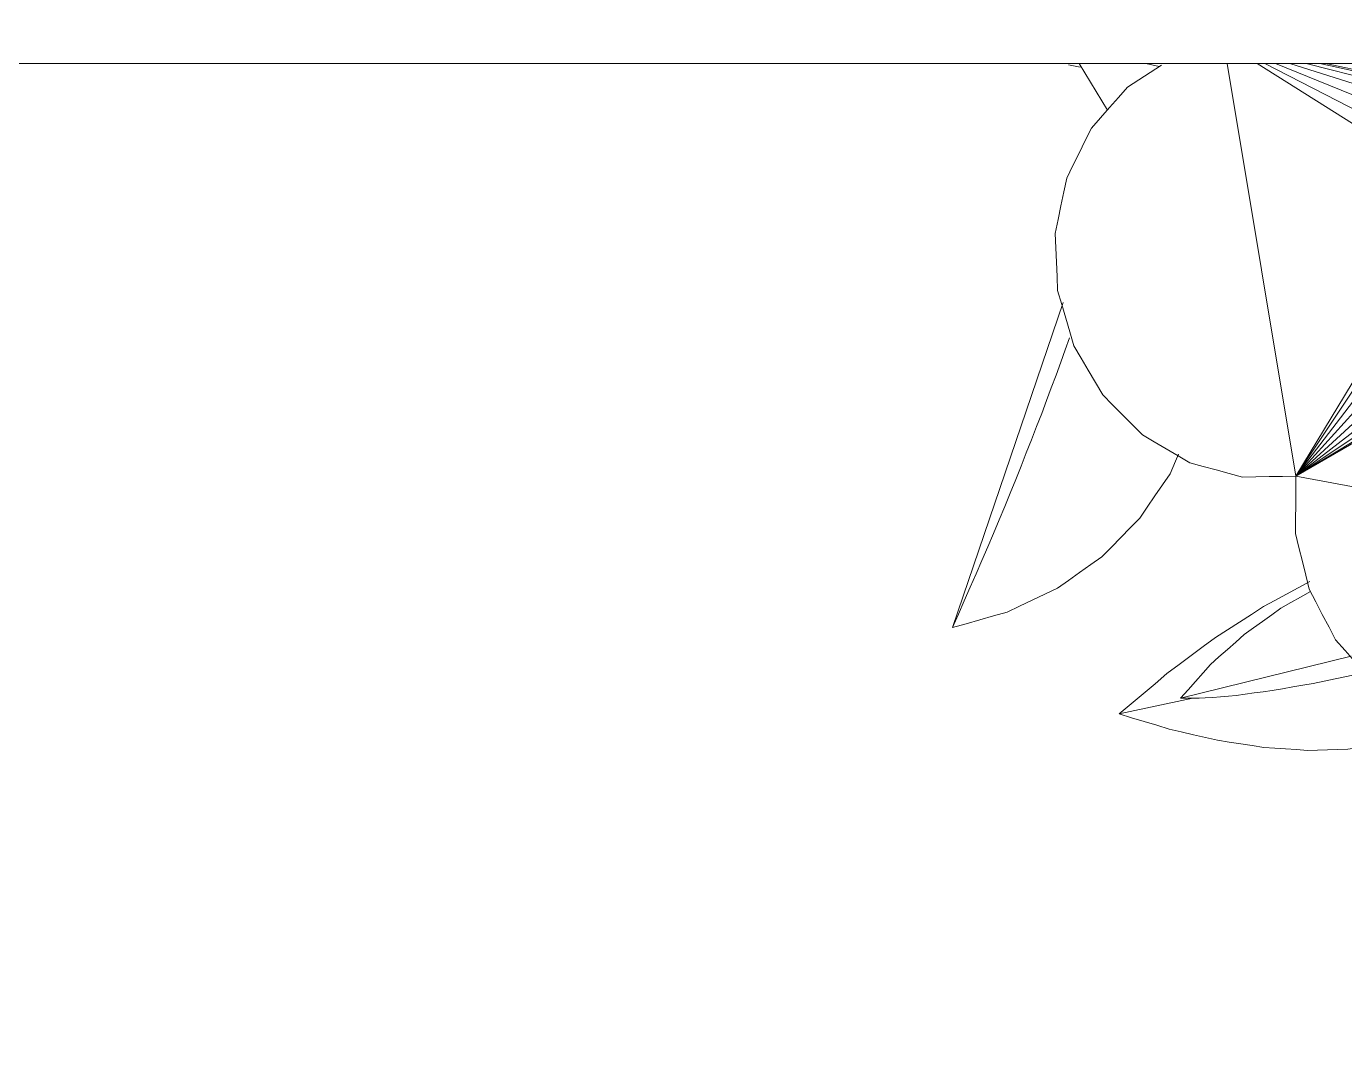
# Model space of a CAD drawing. Header units: metres. Extents: x -18.34 to -13.25, y -25.49 to -16.26.
# Drawn here: x -17.9645 to -17.8528, y -17.0951 to -17.0081 of the extents above; entities that cross this region are included whole.
import ezdxf

# ---------------------------------------------------------------- set-up
doc = ezdxf.new("R2010")
doc.units = ezdxf.units.M
for name, color, linetype, lineweight in [('Importações nas famílias', 7, 'Continuous', 5), ('Quadro estrutural', 7, 'Continuous', 5), ('Vegetação', 7, 'Continuous', 5)]:
    doc.layers.add(name, color=color, linetype=linetype, lineweight=lineweight)

# ---------------------------------------------------------------- blocks, each defined once
blk = doc.blocks.new('Planta_pergolado_12200 - plantas pergolado_skp_Component_12-V4-Pavimento 02 - Executivo')
at = {"layer": 'Importações nas famílias', "color": 9, "flags": 128}
for points in [[(0.155129, 0.017138), (0.155003, 0.016667), (0.154782, 0.015838)], [(0.154782, 0.015838), (0.154714, 0.014989), (0.154645, 0.01414), (0.154577, 0.013291), (0.154508, 0.012442)], [(0.154508, 0.012442), (0.154594, 0.011593), (0.154679, 0.010744), (0.154764, 0.009894), (0.15485, 0.009045)], [(0.15485, 0.009045), (0.155087, 0.008215), (0.155324, 0.007385), (0.155561, 0.006555), (0.155798, 0.005725)], [(0.155798, 0.005725), (0.156182, 0.004934), (0.156565, 0.004143), (0.156949, 0.003352), (0.157332, 0.002561)], [(0.157332, 0.002561), (0.157853, 0.001827), (0.158374, 0.001094)]]:
    blk.add_lwpolyline(points, dxfattribs=at)
blk = doc.blocks.new('Planta_pergolado_12200 - plantas pergolado_skp_Component_12-V5-Pavimento 02 - Executivo')
at = {"layer": 'Importações nas famílias', "color": 9}
blk.add_line((0.175315, 0.032316), (0.175976, 0.031962), dxfattribs=at)
blk = doc.blocks.new('Planta_pergolado_12200 - plantas pergolado_skp_Component_16-V6-Pavimento 02 - Executivo')
for name in ['Planta_pergolado_12200 - plantas pergolado_skp_Component_12-V5-Pavimento 02 - Executivo', 'Planta_pergolado_12200 - plantas pergolado_skp_Component_12-V4-Pavimento 02 - Executivo']:
    blk.add_blockref(name, (0, 0))
blk = doc.blocks.new('Planta_pergolado_12200 - plantas pergolado_skp_-3067411-Pavimento 02 - Executivo')
blk.add_blockref('Planta_pergolado_12200 - plantas pergolado_skp_Component_16-V6-Pavimento 02 - Executivo', (0, 0))
blk = doc.blocks.new('Planta_pergolado_12200 - plantas pergolado_skp_-3067423-Pavimento 02 - Executivo')
at = {"xscale": 1.254472261797389, "yscale": 1.254472261797389, "zscale": 1.254472261797389, "rotation": 44.99999999999149}
blk.add_blockref('Planta_pergolado_12200 - plantas pergolado_skp_-3067411-Pavimento 02 - Executivo', (0.10194, -0.10235), dxfattribs=at)
blk = doc.blocks.new('Planta_pergolado_12200 - plantas pergolado_skp_Component_12-V108-Pavimento 02 - Executivo')
at = {"layer": 'Importações nas famílias', "color": 9}
blk.add_line((0.159415, -0.000373), (0.166844, 0.020038), dxfattribs=at)
at = {"layer": 'Importações nas famílias', "color": 9, "flags": 128}
for points in [[(0.164582, 0.016998), (0.164856, 0.017774), (0.16513, 0.01855)], [(0.155129, 0.017138), (0.155003, 0.016667), (0.154782, 0.015838)], [(0.163492, 0.013721), (0.163765, 0.01454), (0.164037, 0.01536), (0.16431, 0.016179), (0.164582, 0.016998)], [(0.154782, 0.015838), (0.154714, 0.014989), (0.154645, 0.01414), (0.154577, 0.013291), (0.154508, 0.012442)], [(0.162418, 0.010307), (0.162687, 0.011161), (0.162955, 0.012014), (0.163223, 0.012868), (0.163492, 0.013721)], [(0.154508, 0.012442), (0.154594, 0.011593), (0.154679, 0.010744), (0.154764, 0.009894), (0.15485, 0.009045)], [(0.161373, 0.006794), (0.161634, 0.007672), (0.161896, 0.008551), (0.162157, 0.009429), (0.162418, 0.010307)], [(0.15485, 0.009045), (0.155087, 0.008215), (0.155324, 0.007385), (0.155561, 0.006555), (0.155798, 0.005725)], [(0.160369, 0.003221), (0.16062, 0.004114), (0.160871, 0.005007), (0.161122, 0.005901), (0.161373, 0.006794)], [(0.155798, 0.005725), (0.156182, 0.004934), (0.156565, 0.004143), (0.156949, 0.003352), (0.157332, 0.002561)], [(0.157332, 0.002561), (0.157853, 0.001827), (0.158374, 0.001094), (0.158895, 0.00036), (0.159415, -0.000373)], [(0.159415, -0.000373), (0.159654, 0.000525), (0.159892, 0.001424), (0.16013, 0.002322), (0.160369, 0.003221)]]:
    blk.add_lwpolyline(points, dxfattribs=at)
blk = doc.blocks.new('Planta_pergolado_12200 - plantas pergolado_skp_Component_16-V109-Pavimento 02 - Executivo')
for name in ['Planta_pergolado_12200 - plantas pergolado_skp_Component_12-V5-Pavimento 02 - Executivo', 'Planta_pergolado_12200 - plantas pergolado_skp_Component_12-V108-Pavimento 02 - Executivo']:
    blk.add_blockref(name, (0, 0))
blk = doc.blocks.new('Planta_pergolado_12200 - plantas pergolado_skp_-V110-Pavimento 02 - Executivo')
blk.add_blockref('Planta_pergolado_12200 - plantas pergolado_skp_Component_16-V109-Pavimento 02 - Executivo', (0, 0))
blk = doc.blocks.new('Planta_pergolado_12200 - plantas pergolado_skp_-3067429-Pavimento 02 - Executivo')
at = {"xscale": 1.254472261797389, "yscale": 1.254472261797389, "zscale": 1.254472261797389, "rotation": 44.99999999999149}
blk.add_blockref('Planta_pergolado_12200 - plantas pergolado_skp_-V110-Pavimento 02 - Executivo', (0.10194, -0.10235), dxfattribs=at)
blk = doc.blocks.new('Planta_pergolado_12200 - plantas pergolado_skp_-3067432-Pavimento 02 - Executivo')
at = {"rotation": 89.9999999999999}
for name in ['Planta_pergolado_12200 - plantas pergolado_skp_-3067429-Pavimento 02 - Executivo', 'Planta_pergolado_12200 - plantas pergolado_skp_-3067423-Pavimento 02 - Executivo']:
    blk.add_blockref(name, (0.52797, 0.01573), dxfattribs=at)
blk = doc.blocks.new('Planta_pergolado_12200 - plantas pergolado_skp_Component_12-V408-Pavimento 02 - Executivo')
at = {"layer": 'Importações nas famílias', "color": 9}
for p, q in [((0.156565, 0.004143), (0.156949, 0.003352)), ((0.159578, 0.000073), (0.16076, 0.003321))]:
    blk.add_line(p, q, dxfattribs=at)
blk = doc.blocks.new('Planta_pergolado_12200 - plantas pergolado_skp_Component_12-V410-Pavimento 02 - Executivo')
at = {"layer": 'Importações nas famílias', "color": 9}
blk.add_line((0.19005, 0.027809), (0.186351, 0.030818), dxfattribs=at)
at = {"layer": 'Importações nas famílias', "color": 9, "flags": 128}
for points in [[(0.179223, 0.043324), (0.178775, 0.043541), (0.178326, 0.043758), (0.177877, 0.043975)], [(0.180993, 0.042083), (0.180551, 0.042393), (0.180108, 0.042704), (0.179666, 0.043014), (0.179223, 0.043324)], [(0.182719, 0.04048), (0.182288, 0.040881), (0.181856, 0.041281), (0.181425, 0.041682), (0.180993, 0.042083)], [(0.184383, 0.038535), (0.183967, 0.039021), (0.183551, 0.039507), (0.183135, 0.039994), (0.182719, 0.04048)], [(0.185964, 0.036268), (0.185569, 0.036835), (0.185173, 0.037401), (0.184778, 0.037968), (0.184383, 0.038535)], [(0.187447, 0.033705), (0.187076, 0.034346), (0.186706, 0.034987), (0.186335, 0.035627), (0.185964, 0.036268)], [(0.188814, 0.030875), (0.188472, 0.031583), (0.18813, 0.03229), (0.187789, 0.032998), (0.187447, 0.033705)], [(0.175976, 0.031962), (0.176743, 0.031639), (0.177511, 0.031315), (0.178278, 0.030992), (0.179045, 0.030668)], [(0.19005, 0.027809), (0.189741, 0.028575), (0.189432, 0.029342), (0.189123, 0.030109), (0.188814, 0.030875)], [(0.179045, 0.030668), (0.179901, 0.030383), (0.180757, 0.030098), (0.181613, 0.029813), (0.182469, 0.029527)], [(0.182469, 0.029527), (0.183393, 0.029287), (0.184317, 0.029047), (0.185242, 0.028807), (0.186166, 0.028567)], [(0.186166, 0.028567), (0.187137, 0.028377), (0.188108, 0.028188), (0.189079, 0.027998), (0.19005, 0.027809)]]:
    blk.add_lwpolyline(points, dxfattribs=at)
blk = doc.blocks.new('Planta_pergolado_12200 - plantas pergolado_skp_Component_17-V412-Pavimento 02 - Executivo')
at = {"layer": 'Importações nas famílias', "color": 9}
for p, q in [((0.168018, 0.092343), (0.167488, 0.095817)), ((0.167458, 0.092194), (0.167213, 0.094856)), ((0.166906, 0.092589), (0.166885, 0.093159)), ((0.175102, 0.09206), (0.177639, 0.089147)), ((0.173472, 0.080049), (0.173941, 0.080105)), ((0.179242, 0.080884), (0.178153, 0.080786)), ((0.178287, 0.08062), (0.179325, 0.080744)), ((0.178675, 0.080223), (0.179184, 0.080323)), ((0.173122, 0.079136), (0.174059, 0.079319)), ((0.179857, 0.079852), (0.179395, 0.079701)), ((0.175928, 0.076995), (0.174202, 0.076111)), ((0.175431, 0.072176), (0.173243, 0.076088)), ((0.175431, 0.072176), (0.173574, 0.076325)), ((0.175431, 0.072176), (0.173853, 0.076524)), ((0.174202, 0.076111), (0.173963, 0.076603)), ((0.175431, 0.072176), (0.174202, 0.076111)), ((0.175431, 0.072176), (0.171829, 0.075233)), ((0.175431, 0.072176), (0.172392, 0.075559)), ((0.175431, 0.072176), (0.172849, 0.075844)), ((0.174777, 0.07427), (0.176879, 0.075812)), ((0.175431, 0.072176), (0.171121, 0.074823)), ((0.175287, 0.072577), (0.177648, 0.074843)), ((0.175431, 0.072176), (0.17038, 0.074193)), ((0.175431, 0.072176), (0.169392, 0.073365)), ((0.175431, 0.072176), (0.165083, 0.07014)), ((0.175431, 0.072176), (0.16558, 0.068242)), ((0.175431, 0.072176), (0.166371, 0.066613)), ((0.167402, 0.065362), (0.175431, 0.072176)), ((0.175431, 0.072176), (0.167757, 0.072176)), ((0.175431, 0.072176), (0.168603, 0.064576)), ((0.169891, 0.064308), (0.175431, 0.072176)), ((0.171832, 0.065742), (0.175431, 0.072176)), ((0.175431, 0.072176), (0.17284, 0.066389)), ((0.173479, 0.066799), (0.175431, 0.072176)), ((0.175431, 0.072176), (0.174202, 0.068242)), ((0.15087, 0.070822), (0.151748, 0.066554)), ((0.158737, 0.056909), (0.163669, 0.070359)), ((0.158815, 0.05657), (0.164156, 0.070238)), ((0.165083, 0.07014), (0.159092, 0.056359)), ((0.165083, 0.07014), (0.165021, 0.070885)), ((0.16558, 0.068242), (0.165083, 0.07014)), ((0.175019, 0.070859), (0.17537, 0.067785)), ((0.17503, 0.067637), (0.174757, 0.069703)), ((0.16558, 0.068242), (0.159642, 0.056379)), ((0.166371, 0.066613), (0.16558, 0.068242)), ((0.174202, 0.068242), (0.173512, 0.06682)), ((0.174354, 0.067344), (0.174202, 0.068242)), ((0.166371, 0.066613), (0.160364, 0.05639)), ((0.166989, 0.065863), (0.166371, 0.066613)), ((0.191932, 0.066044), (0.191985, 0.064977)), ((0.166989, 0.065863), (0.160862, 0.056398)), ((0.167402, 0.065362), (0.166989, 0.065863)), ((0.16859, 0.063194), (0.166989, 0.065863)), ((0.168603, 0.064576), (0.167402, 0.065362)), ((0.168664, 0.063236), (0.167402, 0.065362)), ((0.169891, 0.064308), (0.168603, 0.064576)), ((0.169109, 0.063653), (0.168603, 0.064576)), ((0.190586, 0.05628), (0.190275, 0.055252)), ((0.177606, 0.048161), (0.175232, 0.052119)), ((0.177606, 0.048161), (0.175258, 0.052121)), ((0.177606, 0.048161), (0.175443, 0.052105)), ((0.177606, 0.048161), (0.175739, 0.05207)), ((0.177606, 0.048161), (0.176095, 0.052021)), ((0.177606, 0.048161), (0.17645, 0.051969)), ((0.177606, 0.048161), (0.176752, 0.051919)), ((0.177606, 0.048161), (0.176976, 0.051879)), ((0.177606, 0.048161), (0.177118, 0.05185)), ((0.177188, 0.051831), (0.177606, 0.048161)), ((0.177606, 0.048161), (0.178311, 0.051589)), ((0.177606, 0.048161), (0.174862, 0.048161))]:
    blk.add_line(p, q, dxfattribs=at)
at = {"layer": 'Importações nas famílias', "color": 9, "flags": 128}
for points in [[(0.190275, 0.055252), (0.189808, 0.054386), (0.18934, 0.05352), (0.188955, 0.052809)], [(0.187217, 0.050499), (0.186623, 0.049854), (0.186029, 0.049209)], [(0.186029, 0.049209), (0.18535, 0.048829), (0.184671, 0.048449), (0.183992, 0.048068), (0.183313, 0.047688)], [(0.177606, 0.048161), (0.177512, 0.047032), (0.177418, 0.045903), (0.177324, 0.044774)], [(0.18044, 0.047331), (0.179731, 0.047538), (0.179023, 0.047746), (0.178315, 0.047953), (0.177606, 0.048161)], [(0.183313, 0.047688), (0.182594, 0.047599), (0.181876, 0.04751), (0.181158, 0.04742), (0.18044, 0.047331)]]:
    blk.add_lwpolyline(points, dxfattribs=at)
blk = doc.blocks.new('Planta_pergolado_12200 - plantas pergolado_skp_Component_16-V413-Pavimento 02 - Executivo')
for name in ['Planta_pergolado_12200 - plantas pergolado_skp_Component_17-V412-Pavimento 02 - Executivo', 'Planta_pergolado_12200 - plantas pergolado_skp_Component_12-V410-Pavimento 02 - Executivo', 'Planta_pergolado_12200 - plantas pergolado_skp_Component_12-V408-Pavimento 02 - Executivo']:
    blk.add_blockref(name, (0, 0))
blk = doc.blocks.new('Planta_pergolado_12200 - plantas pergolado_skp_-V420-Pavimento 02 - Executivo')
blk.add_blockref('Planta_pergolado_12200 - plantas pergolado_skp_Component_16-V413-Pavimento 02 - Executivo', (0, 0))
blk = doc.blocks.new('Planta_pergolado_12200 - plantas pergolado_skp_-V421-Pavimento 02 - Executivo')
at = {"xscale": 1.254472261797389, "yscale": 1.254472261797389, "zscale": 1.254472261797389, "rotation": 44.99999999999149}
blk.add_blockref('Planta_pergolado_12200 - plantas pergolado_skp_-V420-Pavimento 02 - Executivo', (0.10194, -0.10235), dxfattribs=at)
blk = doc.blocks.new('Planta_pergolado_12200 - plantas pergolado_skp_-3067454-Pavimento 02 - Executivo')
at = {"rotation": 89.9999999999999}
blk.add_blockref('Planta_pergolado_12200 - plantas pergolado_skp_-V421-Pavimento 02 - Executivo', (0.27404, 0.01573), dxfattribs=at)
blk = doc.blocks.new('Planta_pergolado_12200 - plantas pergolado_skp_Component_12-V496-Pavimento 02 - Executivo')
at = {"layer": 'Importações nas famílias', "color": 9}
for p, q in [((-0.36682, -0.17161), (-0.35237, -0.16804)), ((-0.35101, -0.16939), (-0.35183, -0.16958))]:
    blk.add_line(p, q, dxfattribs=at)
at = {"layer": 'Importações nas famílias', "color": 9, "flags": 128}
for points in [[(-0.35832, -0.16398), (-0.35749, -0.16351), (-0.35665, -0.16304), (-0.35582, -0.16257)], [(-0.36143, -0.16621), (-0.36065, -0.16565), (-0.35988, -0.1651), (-0.3591, -0.16454), (-0.35832, -0.16398)], [(-0.36428, -0.16876), (-0.36357, -0.16812), (-0.36285, -0.16749), (-0.36214, -0.16685), (-0.36143, -0.16621)], [(-0.36682, -0.17161), (-0.36619, -0.1709), (-0.36555, -0.17019), (-0.36491, -0.16947), (-0.36428, -0.16876)], [(-0.35183, -0.16958), (-0.35277, -0.16978), (-0.35371, -0.16997), (-0.35465, -0.17016), (-0.35559, -0.17036)], [(-0.35905, -0.17096), (-0.35982, -0.17107), (-0.36059, -0.17117), (-0.36135, -0.17127), (-0.36212, -0.17138)], [(-0.35559, -0.17036), (-0.35646, -0.17051), (-0.35732, -0.17066), (-0.35819, -0.17081), (-0.35905, -0.17096)], [(-0.36473, -0.17159), (-0.36525, -0.1716), (-0.36578, -0.1716), (-0.3663, -0.17161), (-0.36682, -0.17161)], [(-0.36212, -0.17138), (-0.36277, -0.17143), (-0.36343, -0.17149), (-0.36408, -0.17154), (-0.36473, -0.17159)]]:
    blk.add_lwpolyline(points, dxfattribs=at)
blk = doc.blocks.new('Planta_pergolado_12200 - plantas pergolado_skp_Component_17-V497-Pavimento 02 - Executivo')
at = {"layer": 'Importações nas famílias', "color": 9}
for p, q in [((-0.35705, -0.15281), (-0.36287, -0.11783)), ((-0.34265, -0.12896), (-0.36033, -0.11783)), ((-0.3421, -0.12687), (-0.35969, -0.11783)), ((-0.35877, -0.11783), (-0.34107, -0.12502)), ((-0.35756, -0.11783), (-0.33961, -0.12354)), ((-0.33782, -0.12252), (-0.35607, -0.11786)), ((-0.33714, -0.12175), (-0.35503, -0.11783)), ((-0.35455, -0.11783), (-0.33705, -0.12145)), ((-0.33961, -0.12354), (-0.33782, -0.12252)), ((-0.34107, -0.12502), (-0.33961, -0.12354)), ((-0.33761, -0.12519), (-0.33961, -0.12354)), ((-0.3419, -0.1265), (-0.34107, -0.12502)), ((-0.33769, -0.1268), (-0.34107, -0.12502)), ((-0.3421, -0.12687), (-0.34265, -0.12896)), ((-0.3419, -0.1265), (-0.3421, -0.12687)), ((-0.3421, -0.12687), (-0.33772, -0.12812)), ((-0.34265, -0.12896), (-0.35705, -0.15281)), ((-0.34265, -0.12896), (-0.34266, -0.13114)), ((-0.33741, -0.12934), (-0.34265, -0.12896)), ((-0.33714, -0.13039), (-0.34266, -0.13114)), ((-0.35705, -0.15281), (-0.34266, -0.13114)), ((-0.34266, -0.13114), (-0.34214, -0.13327)), ((-0.33689, -0.1314), (-0.34214, -0.13327)), ((-0.34113, -0.13521), (-0.33662, -0.13245)), ((-0.35705, -0.15281), (-0.34214, -0.13327)), ((-0.34214, -0.13327), (-0.34113, -0.13521)), ((-0.33609, -0.13343), (-0.33969, -0.13682)), ((-0.35705, -0.15281), (-0.34113, -0.13521)), ((-0.34113, -0.13521), (-0.34027, -0.13617)), ((-0.33792, -0.13798), (-0.33544, -0.13443)), ((-0.34027, -0.13617), (-0.33969, -0.13682)), ((-0.33595, -0.13863), (-0.33466, -0.13562)), ((-0.35705, -0.15281), (-0.33969, -0.13682)), ((-0.33969, -0.13682), (-0.33792, -0.13798)), ((-0.33355, -0.13695), (-0.33389, -0.13872)), ((-0.35705, -0.15281), (-0.33792, -0.13798)), ((-0.35705, -0.15281), (-0.33188, -0.13823)), ((-0.33792, -0.13798), (-0.33595, -0.13863)), ((-0.33389, -0.13872), (-0.33191, -0.13824)), ((-0.35705, -0.15281), (-0.33595, -0.13863)), ((-0.35705, -0.15281), (-0.33389, -0.13872)), ((-0.33595, -0.13863), (-0.33389, -0.13872)), ((-0.33065, -0.13916), (-0.32254, -0.15912)), ((-0.31351, -0.13962), (-0.32254, -0.15912)), ((-0.32924, -0.13979), (-0.32254, -0.15912)), ((-0.32736, -0.14074), (-0.32254, -0.15912)), ((-0.32623, -0.14082), (-0.32254, -0.15912)), ((-0.32254, -0.15912), (-0.32556, -0.14099)), ((-0.32254, -0.15912), (-0.32533, -0.14097)), ((-0.35705, -0.15281), (-0.35607, -0.15224)), ((-0.35705, -0.15281), (-0.32254, -0.15912))]:
    blk.add_line(p, q, dxfattribs=at)
at = {"layer": 'Importações nas famílias', "color": 9, "flags": 128}
for points in [[(-0.36845, -0.11798), (-0.36941, -0.1186), (-0.37037, -0.11922), (-0.37133, -0.11984)], [(-0.37133, -0.11984), (-0.37209, -0.1207), (-0.37286, -0.12157), (-0.37363, -0.12244), (-0.37439, -0.12331)], [(-0.37439, -0.12331), (-0.37492, -0.12436), (-0.37544, -0.12542), (-0.37596, -0.12648), (-0.37648, -0.12754)], [(-0.37648, -0.12754), (-0.37673, -0.12871), (-0.37697, -0.12988), (-0.37722, -0.13106), (-0.37746, -0.13223)], [(-0.37746, -0.13223), (-0.37741, -0.13345), (-0.37736, -0.13466), (-0.3773, -0.13587), (-0.37725, -0.13708)], [(-0.37725, -0.13708), (-0.37691, -0.13825), (-0.37656, -0.13942), (-0.37622, -0.14058), (-0.37588, -0.14175)], [(-0.37588, -0.14175), (-0.37526, -0.14279), (-0.37465, -0.14383), (-0.37404, -0.14487), (-0.37343, -0.14592)], [(-0.37343, -0.14592), (-0.37259, -0.14676), (-0.37175, -0.14761), (-0.37091, -0.14846), (-0.37007, -0.1493)], [(-0.37007, -0.1493), (-0.36906, -0.1499), (-0.36805, -0.15049), (-0.36704, -0.15108), (-0.36603, -0.15167)], [(-0.36603, -0.15167), (-0.36492, -0.15197), (-0.36381, -0.15227), (-0.3627, -0.15257), (-0.36159, -0.15287)], [(-0.36159, -0.15287), (-0.36045, -0.15286), (-0.35932, -0.15284), (-0.35818, -0.15283), (-0.35705, -0.15281)], [(-0.35705, -0.15281), (-0.35705, -0.15402), (-0.35706, -0.15523), (-0.35707, -0.15644), (-0.35708, -0.15765)], [(-0.35708, -0.15765), (-0.35679, -0.15884), (-0.3565, -0.16002), (-0.35622, -0.1612), (-0.35593, -0.16238)], [(-0.30923, -0.16043), (-0.30821, -0.15993), (-0.30719, -0.15942), (-0.30618, -0.15891), (-0.30516, -0.15841)], [(-0.32374, -0.16375), (-0.32344, -0.1626), (-0.32314, -0.16144), (-0.32284, -0.16028), (-0.32254, -0.15912)], [(-0.32254, -0.15912), (-0.32146, -0.15954), (-0.32038, -0.15996), (-0.3193, -0.16038), (-0.31822, -0.1608)], [(-0.31822, -0.1608), (-0.31709, -0.16092), (-0.31595, -0.16103), (-0.31482, -0.16114), (-0.31368, -0.16125)], [(-0.31368, -0.16125), (-0.31257, -0.16105), (-0.31145, -0.16084), (-0.31034, -0.16064), (-0.30923, -0.16043)], [(-0.35593, -0.16238), (-0.35537, -0.16346), (-0.35481, -0.16453), (-0.35424, -0.1656), (-0.35368, -0.16668)], [(-0.32604, -0.16785), (-0.32547, -0.16683), (-0.32489, -0.1658), (-0.32432, -0.16478), (-0.32374, -0.16375)], [(-0.35368, -0.16668), (-0.35288, -0.16757), (-0.35209, -0.16846), (-0.35129, -0.16935), (-0.35049, -0.17024)], [(-0.32928, -0.17114), (-0.32847, -0.17032), (-0.32766, -0.1695), (-0.32685, -0.16867), (-0.32604, -0.16785)], [(-0.35049, -0.17024), (-0.34951, -0.17089), (-0.34853, -0.17153), (-0.34755, -0.17218), (-0.34657, -0.17283)], [(-0.33323, -0.1734), (-0.33225, -0.17283), (-0.33126, -0.17227), (-0.33027, -0.1717), (-0.32928, -0.17114)], [(-0.34657, -0.17283), (-0.34547, -0.17319), (-0.34437, -0.17355), (-0.34328, -0.17391), (-0.34218, -0.17427)], [(-0.34218, -0.17427), (-0.34105, -0.17432), (-0.33991, -0.17437), (-0.33877, -0.17441), (-0.33763, -0.17446)], [(-0.33763, -0.17446), (-0.33653, -0.1742), (-0.33543, -0.17393), (-0.33433, -0.17366), (-0.33323, -0.1734)]]:
    blk.add_lwpolyline(points, dxfattribs=at)
blk = doc.blocks.new('Planta_pergolado_12200 - plantas pergolado_skp_Component_16-V498-Pavimento 02 - Executivo')
for name in ['Planta_pergolado_12200 - plantas pergolado_skp_Component_17-V497-Pavimento 02 - Executivo', 'Planta_pergolado_12200 - plantas pergolado_skp_Component_12-V496-Pavimento 02 - Executivo']:
    blk.add_blockref(name, (0, 0))
blk = doc.blocks.new('Planta_pergolado_12200 - plantas pergolado_skp_-3067456-Pavimento 02 - Executivo')
blk.add_blockref('Planta_pergolado_12200 - plantas pergolado_skp_Component_16-V498-Pavimento 02 - Executivo', (0, 0))
blk = doc.blocks.new('Planta_pergolado_12200 - plantas pergolado_skp_-3067465-Pavimento 02 - Executivo')
blk.add_blockref('Planta_pergolado_12200 - plantas pergolado_skp_-3067456-Pavimento 02 - Executivo', (0, 0))
blk = doc.blocks.new('Planta_pergolado_12200 - Planta_pergolado_12200-3067476-Pavimento 02 - Executivo')
at = {"xscale": 1.068436298615139, "yscale": 1.068436298615139, "zscale": -1.068436298615139, "rotation": 96.20000000000395}
blk.add_blockref('Planta_pergolado_12200 - plantas pergolado_skp_-3067454-Pavimento 02 - Executivo', (-0.07305, -0.33729), dxfattribs=at)
at = {"extrusion": (0, 0, -1), "xscale": 1.068436298615139, "yscale": 1.068436298615139, "zscale": -1.068436298615139, "rotation": 263.7999999999961}
blk.add_blockref('Planta_pergolado_12200 - plantas pergolado_skp_-3067432-Pavimento 02 - Executivo', (0.16709, 0.38397), dxfattribs=at)
blk.add_blockref('Planta_pergolado_12200 - plantas pergolado_skp_-3067465-Pavimento 02 - Executivo', (0, 0))
blk = doc.blocks.new('Tram - Tram-V4298-Pavimento 02 - Executivo')
at = {"layer": 'Quadro estrutural'}
blk.add_line((2.5, -0.05), (0, -0.05), dxfattribs=at)

msp = doc.modelspace()

# ---------------------------------------------------------------- block references
at = {"layer": 'Quadro estrutural'}
msp.add_blockref('Tram - Tram-V4298-Pavimento 02 - Executivo', (-18.21, -16.96124), dxfattribs=at)
at = {"layer": 'Vegetação', "color": 9}
msp.add_blockref('Planta_pergolado_12200 - Planta_pergolado_12200-3067476-Pavimento 02 - Executivo', (-17.49985, -16.89341), dxfattribs=at)

doc.saveas('drawing.dxf')
